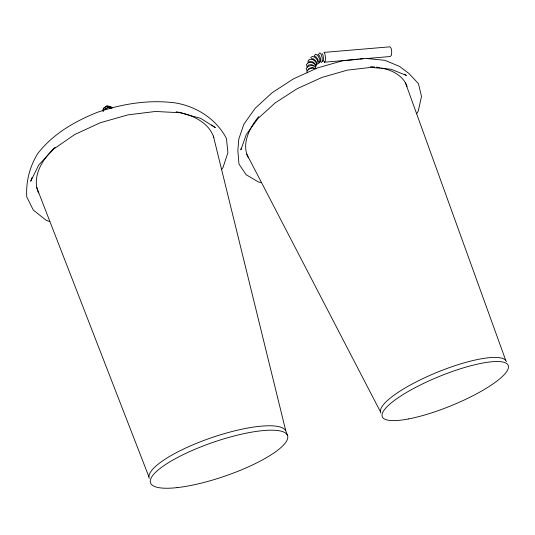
<?xml version="1.0" encoding="UTF-8"?>
<svg xmlns="http://www.w3.org/2000/svg" width="535" height="535" viewBox="0 0 535 535"><rect width="100%" height="100%" fill="white"/><g stroke="black" fill="none" stroke-linecap="round" stroke-linejoin="round"><path stroke-width="0.8" d="M102.934 110.859L103.168 109.428M102.927 111.226L103.429 108.164L106.619 105.983L110.504 106.739M103.402 111.226L103.991 108.15L107.247 105.963L111.099 106.719L111.982 108.023M241.178 148.309L240.87 149.88L246.187 134.74L257.85 118.636L275.284 102.814L297.259 88.649L321.99 77.421L347.322 70.138L371.056 67.383L391.232 69.276L406.373 75.442L404.273 74.191M31.993 177.653L30.742 181.245L38.634 165.141L53.594 149.111L74.686 134.546L100.219 122.769L127.965 114.864L155.464 111.474L180.362 112.751L200.752 118.382L215.311 127.658L211.706 124.922M416.651 113.774L418.316 110.905L421.493 96.454L418.464 83.647L409.001 73.549L399.652 66.467L384.812 60.301L365.117 58.335L342.019 60.916L317.402 67.952L293.414 78.886L272.108 92.729L255.215 108.244L243.92 124.1L238.797 139.046L237.841 150.549L238.971 164.084L246.14 174.731L258.485 182.007L261.615 182.709M221.463 169.682L222.921 167.669L227.903 152.729L226.459 138.525C216.347 119.111 196.606 106.398 175.253 102.901C148.89 99.463 122.341 103.77 97.337 112.323C74.612 121.445 52.731 134.038 37.604 153.759C29.672 166.786 25.861 181.666 26.75 196.907L33.277 210.034L45.916 220.126L49.728 221.564M323.749 61.03L324.404 62.2L325.267 61.097L325.501 57.753L324.972 54.135L323.983 52.397L390.028 46.819L391.192 48.524L391.74 52.089L391.346 55.406L390.249 56.516L366.381 58.576M322.572 61.378L323.294 60.488L323.441 57.813L322.933 54.931L322.063 53.547M307.485 70.379L309.016 68.534L311.898 67.637L314.44 68.206M318.84 54.022L319.863 52.858L321.267 54.55L322.23 58.114L322.177 61.438L321.147 62.568M307.103 66.641L308.641 65.002L311.571 64.601L314.159 65.678M319.622 61.96L320.572 61.023L320.478 58.395L319.382 55.633L317.93 54.356M307.953 62.976L309.437 61.558L312.233 61.699L314.694 63.324L315.135 64.755M314.393 55.439L315.724 54.182L317.91 55.627L319.669 58.937L319.95 62.154L318.599 63.391M315.536 65.979L316.747 64.895L315.978 62.08L313.075 59.726L309.745 59.238L307.953 60.883L308.347 62.287M310.674 57.78L312.273 56.356L315.115 57.385L317.536 60.288L318.098 63.337L316.479 64.735M105.228 109.173L107.863 107.448L110.926 108.023M104.827 109.407L108.164 107.308L111.969 107.97M324.404 62.2L358.149 59.291M359.794 59.144L363.084 58.863M315.463 68.6L312.306 67.972L308.722 69.189L306.822 71.529L307.418 72.921M311.357 58.509L313.844 59.131L315.991 61.237L316.533 63.591M314.252 56.055L316.279 57.064L317.964 59.559L318.312 62.073M246.769 154.16L380.425 411.749M307.097 70.774L306.174 68.54L308.1 66.34L311.758 65.484L314.981 66.474L315.884 68.721M36.734 187.551L148.884 476.752M405.49 82.912L505.715 360.322M307.317 67.089L306.415 64.554L308.314 62.642L311.925 62.488L315.108 64.187L315.991 66.728M213.378 136.071L285.737 430.655L287.268 435.022M38.513 192.988A92.007 49.26 -16.4 0 1 55.085 147.312M176.196 111.768A92.007 49.26 -16.4 0 1 213.826 137.595M149.218 478.33A72.305 18.17 -18.9 0 1 210.148 438.178A72.305 18.17 -18.9 0 1 285.683 430.675M380.893 413.06A67.831 16.037 -22.2 0 1 437.135 372.306A67.831 16.037 -22.2 0 1 506.377 361.58M248.447 157.899A87.044 44.231 -24.4 0 1 258.713 116.617M370.521 66.668A87.044 44.231 -24.4 0 1 374.64 66.975M376.232 67.149A87.044 44.231 -24.4 0 1 380.071 67.731M381.535 68.019A87.044 44.231 -24.4 0 1 407.048 86.483M177.085 487.626A72.459 17.889 -19 0 0 287.175 439.904A72.459 17.889 -19 0 0 192.707 450.256A72.459 17.889 -19 0 0 177.085 487.626M408.606 418.925A67.972 15.789 -22.2 0 0 508.196 368.582A67.972 15.789 -22.2 0 0 419.039 385.648A67.972 15.789 -22.2 0 0 408.606 418.925"/></g></svg>
